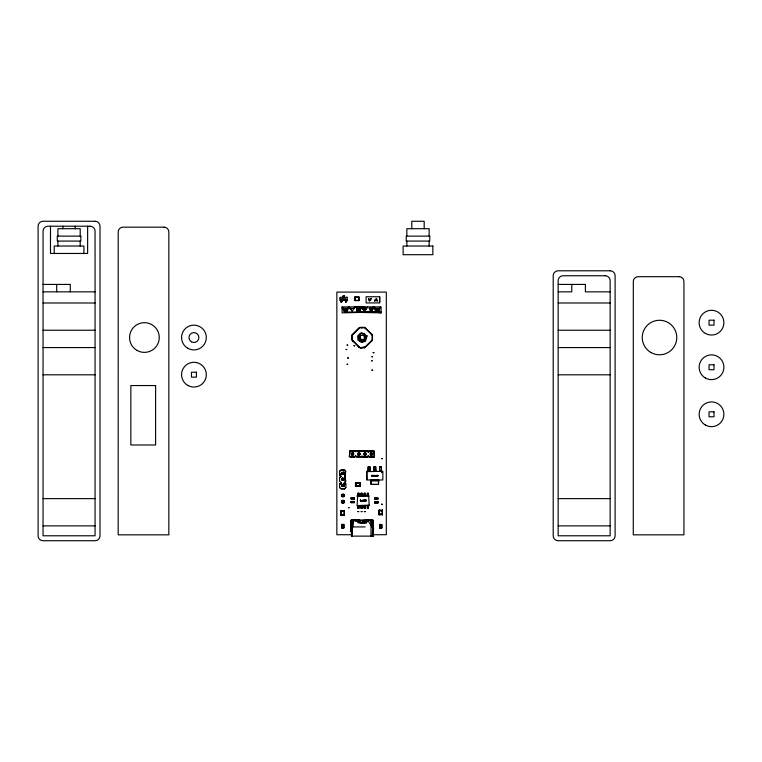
<?xml version="1.0" encoding="UTF-8"?>
<svg xmlns="http://www.w3.org/2000/svg" width="762" height="762" viewBox="0 0 762 762"><rect width="100%" height="100%" fill="white"/><g stroke="black" fill="none" stroke-linecap="round" stroke-linejoin="round"><path stroke-width="1.14" d="M340.09 300.476L340.09 297.294L347.243 297.294M341.805 301.552L340.824 301.99L340.824 300.514L341.833 300.514L341.805 301.552L340.824 301.99L341.805 301.971L341.833 300.514L340.824 300.514L340.824 301.4L341.805 301.409M357.959 494.176L357.959 493.252L358.931 493.252L358.931 495.967L357.864 495.967L357.959 494.176L358.931 494.176L358.931 495.967M367.065 479.66L366.76 471.307L366.76 479.965L382.838 479.974L382.857 471.326L367.065 471.621M368.122 471.23L368.179 466.839L370.008 466.868L370.065 471.23L368.122 471.23L368.179 466.868L370.018 466.868L370.065 471.23M373.828 471.23L373.885 466.839L375.704 466.868L375.771 471.23L373.828 471.23L373.885 466.868L375.714 466.868L375.771 471.23M378.514 480.974L378.504 484.442L371.104 484.422L371.037 480.05L378.666 479.984L378.514 480.974L371.084 480.955L371.037 480.05M379.533 471.23L379.59 466.839L381.41 466.868L381.476 471.23L379.533 471.23L379.581 466.868L381.419 466.868L381.476 471.23M341.719 298.799L341.919 299.085M341.909 527.514L341.919 525.037L343.71 525.037L343.7 527.523L341.909 527.514L343.7 527.523M343.176 296.237L344.157 295.789L344.186 297.275L344.157 295.789L343.176 295.808L343.138 297.275L343.176 296.237L344.157 296.228M346.519 301.542L345.538 301.99L345.51 300.504L345.538 301.99L346.519 301.971L346.567 300.504L346.519 301.542L345.538 301.552M372.113 526.513L373.304 526.542L372.77 520.208L368.56 520.17L367.951 521.008L366.913 520.198L366.332 522.627C363.76 523.98 353.254 522.427 360.721 520.76L358.521 520.208L356.559 521.008L356.054 520.256L351.177 520.208L351.149 531.733C352.073 532.419 350.406 528.609 351.149 527.456L351.72 527.342L351.149 531.733L351.149 528.476M351.177 501.415L351.215 502.615L354.359 502.606L354.397 501.539L354.378 502.615L354.397 501.415M358.931 494.176L358.931 493.252L357.959 493.271L357.864 495.967L358.931 495.9L357.95 495.024L358.931 494.871M358.931 508.359L359.026 505.635L358.931 508.34L357.959 508.359L357.807 505.635L357.959 508.34M361.112 494.176L361.112 493.252L362.083 493.252L362.188 495.967L361.007 495.967L361.112 494.176L362.074 494.243L362.188 495.967M362.074 507.425L362.074 508.359L361.102 508.349L360.998 505.635L362.179 505.635L362.074 507.425L361.112 507.359L360.998 505.635M364.255 494.176L364.255 493.252L365.236 493.252L365.331 495.967L364.16 495.967L364.255 494.176L365.227 494.243L365.331 495.967M365.227 507.425L365.227 508.359L364.246 508.349L364.15 505.635L365.322 505.635L365.227 507.425L364.255 507.359L364.15 505.635M367.408 493.271L367.303 495.967L367.408 493.252L368.37 493.271L368.522 495.967L368.37 493.252M368.37 507.425L368.37 508.359L367.389 508.349L367.398 505.644L368.475 505.635L368.37 507.425L367.408 507.359L367.398 505.644L368.475 505.635L368.37 508.34L367.398 508.34L367.408 507.359M370.98 536.124L371.027 520.208L372.77 520.208L373.266 536.124L351.52 536.124L351.177 520.208L356.054 520.256L356.559 521.008L357.197 520.17L358.521 520.208L358.54 521.275M374.771 501.729L374.799 502.93L377.952 502.92L377.99 501.853L377.962 502.93L377.99 501.729M379.886 525.123L379.886 527.599L381.676 527.609L381.676 525.132L379.886 525.123L379.971 527.523L381.676 527.609M343.157 524.894L342.462 525.361L341.862 524.418L341.862 528.142L343.748 528.142L343.748 524.418L341.862 524.418M352.415 334.785L352.387 340.462L353.292 341.595L352.387 340.462L352.415 334.785L359.407 327.67L365.074 327.67L372.113 334.708L372.18 340.433L365.084 347.52L360.131 347.834L352.006 339.709L352.263 334.718L359.407 327.67M355.149 300.495L355.159 297.285L358.616 297.275L358.616 300.495L355.149 300.495L355.149 297.275M356.092 486.061L356.102 482.851L359.559 482.841L359.559 486.061L356.092 486.061L356.092 482.841M358.597 300.485L358.616 297.275M359.55 486.051L359.559 482.841M351.634 526.323L351.177 520.208L351.473 528.209L351.149 527.504M361.007 495.967L361.112 493.271L362.074 493.271L362.074 494.243M362.179 505.635L362.074 508.34L361.112 508.34L361.112 507.359M364.16 495.967L364.255 493.271L365.227 493.271L365.227 494.243M365.322 505.635L365.227 508.34L364.255 508.34L364.255 507.359M354.397 498.805L354.368 497.738L351.225 497.738L351.177 498.805L351.215 497.729L351.177 498.939M360.321 334.651L360.026 339.804L364.407 339.776L364.293 334.766L366.236 337.299L363.826 341.214L359.921 340.7L358.33 336.737L360.321 334.651L360.026 339.804L364.474 339.795L364.293 334.766M356.549 308.448L359.693 308.439L359.693 310.391L356.759 311.458L356.968 309.401L361.474 306.924L363.255 309.401L365.979 308.448L367.76 306.924L364.788 311.277L361.474 306.924L356.807 308.248L356.759 311.458L359.94 312.42L381.086 312.868L381.086 306.924L342.109 306.924L342.109 312.868L359.94 312.42L371.504 311.277L381.086 312.868M358.188 522.684L357.197 520.17L356.245 520.817L356.216 520.227L352.073 520.227L352.13 536.124M372.885 531.666L373.266 536.124L372.98 533.819M344.776 298.999L345.091 298.847M372.98 527.466L372.77 520.208L372.647 526.666L373.304 527.914M360.121 522.684L360.188 520.827L359.254 520.827L359.264 520.236L365.188 520.236L364.427 522.675M374.847 498.1L377.895 498.081C379.4 500.32 374.304 495.586 374.771 499.253M379.705 302.057L379.705 297.475M342.1 485.708L341.071 482.441L339.585 481.327L339.585 477.507L341.1 476.269L340.185 475.488L340.243 473.554M372.77 520.208L372.294 536.124L372.656 533.819M367.389 450.913L361.883 451.409L360.921 450.647L356.616 450.647L355.625 451.399L354.635 450.647L350.32 450.647L349.367 456.829L349.834 451.142L361.883 451.409L362.903 450.647L367.208 450.647L368.198 452.133L369.189 450.647L373.504 450.647L374.494 455.752L374.113 456.981L369.189 457.238L368.198 455.752L367.208 457.238L362.903 457.238L361.912 455.752L360.921 457.238L356.616 457.238L355.625 455.752L355.035 456.628L349.92 456.628M379.838 528.228L379.838 524.504L381.724 524.504L381.724 528.228L379.838 528.228L381.724 528.228M365.084 526.923L352.492 526.923L352.073 520.227L368.17 520.827L371.961 526.923L372.313 520.227L368.227 520.236L366.512 522.675L358.407 522.675L358.692 520.827M352.492 526.923L353.035 520.217M344.024 496.319L344.024 494.586L342.29 494.586L342.29 496.319L344.024 496.319L344.024 494.586M344.024 502.615L344.024 500.882L342.29 500.882L342.29 502.615L344.024 502.615C345.176 500.158 341.052 500.31 342.29 502.615M374.599 475.44L374.409 476.193M364.779 501.148C364.579 502.015 364.35 498.253 364.579 501.282M374.485 475.469C373.332 476.526 375.666 474.888 374.961 476.193M375.133 475.631L374.885 476.174L374.733 475.317M377.752 476.193L377.485 475.478L378.009 475.469M351.492 520.246L351.149 523.646L351.787 523.665L351.149 523.646M364.265 453.152L365.846 453.152L364.265 453.152L364.265 454.733L365.846 454.733L365.846 453.152L364.265 453.152L363.741 454.714M345.786 298.78L345.396 299.209M373.437 475.669L373.923 475.355L373.437 475.45M357.616 306.924L356.435 306.924M351.52 536.124L353.511 520.208L356.559 521.008L352.12 520.208M341.033 299.761L341.424 299.295L340.957 299.723M366.17 522.675L366.332 521.351L363.941 520.256L363.969 521.332L366.913 520.198L366.332 521.351L363.969 521.332L366.913 520.198L367.951 521.008L368.56 520.17L368.17 520.827M345.872 487.613L344.376 488.823L345.872 487.613L345.872 483.803L344.386 482.689L345.872 481.327L344.786 476.269L345.872 471.221L344.386 470.106L341.071 469.983L339.585 471.221L339.585 475.031L341.119 476.269L339.585 477.507M345.129 474.031L344.843 475.888L345.129 470.659L344.386 469.983L341.081 470.002M371.942 475.65L371.704 476.06L372.428 475.317L372.437 476.183L372.323 475.317M359.254 520.827L359.264 520.236M344.167 311.477L344.386 309.401L342.109 306.924L344.167 311.477L347.243 311.506L348.891 306.924L352.206 311.277L355.187 306.924L353.397 308.448M351.177 498.853L351.825 498.853M378.666 479.984L378.504 484.422L371.094 484.422L371.084 480.955M368.198 452.133L368.903 451.085L374.056 451.161L374.113 456.981L371.837 456.809M341.938 480.212L341.938 478.622L343.519 478.622L343.519 480.212L341.938 480.212L341.938 478.622L342.1 479.508M345.5 483.518L343.519 486.499L341.938 486.499L341.071 482.441M344.386 488.728L341.071 488.852L340.328 488.166M374.771 499.129L374.809 498.062L375.409 499.167M370.094 309.915L369.389 308.248L374.056 306.924L375.637 311.458L378.724 311.553L380.19 306.924M343.452 496.3L342.833 496.319M344.386 482.441L343.519 486.499L345.129 483.241L343.519 484.918L343.519 486.499L344.386 482.689M380.619 526.104L380.581 526.875M371.666 476.04L372.056 475.317M378.009 475.478L377.495 475.44L377.885 475.945M376.38 309.915L374.056 306.924L371.504 311.277L372.275 309.401L371.504 311.277L369.389 308.248M341.386 299.609L340.776 299.485M358.121 521.399L360.188 520.798L357.197 520.17M370.551 299.657L371.256 298.342L369.332 300.876L368.665 298.666L370.77 300.161L369.332 300.876L368.665 298.666M357.73 306.924L357.159 306.924M342.948 502.615L343.129 502.615M351.215 502.615L351.177 501.501L351.225 502.606L354.32 502.587M374.799 502.93L374.771 501.815L374.809 502.92L377.914 502.901M372.437 476.183L372.828 475.517M358.902 520.77C359.778 519.589 355.94 519.217 356.673 520.808M367.817 520.77C368.665 519.589 364.817 519.236 365.589 520.808M354.635 450.647L355.711 451.742L356.616 450.647M355.625 455.752L354.635 457.238L350.32 457.238L349.329 455.752M362.903 450.647L362.607 451.085L367.503 451.085L368.294 451.742L374.056 451.161M374.494 455.752L373.504 457.238L368.427 456.543L362.903 457.238L368.427 456.543L374.113 456.981M341.119 511.578L341.119 510.711L341.119 515.426L344.338 515.426L344.338 510.711L341.119 510.711L341.119 515.426L341.119 514.56M344.338 514.56L344.338 515.426L344.338 510.711L344.338 511.578M379.171 510.95L379.171 510.083L379.171 514.798L382.391 514.798L382.391 510.083L379.171 510.083L379.171 514.798L379.171 513.921M382.391 513.921L382.391 514.798L382.391 510.083L382.391 510.95M360.245 500.082L360.778 501.425L360.626 499.929M373.59 475.44L373.618 476.193M343.719 298.59L343.576 299.209L344.119 299.133M357.13 505.616L357.626 496.5L357.13 496.005M349.834 451.142L350.32 450.647M347.243 297.294L347.243 300.476M352.006 335.471L360.131 327.346L364.369 327.346L372.494 335.471L372.494 339.709L364.369 347.834L372.18 340.433M366.179 328.717L365.074 327.67M352.263 334.718L352.387 340.462L358.311 346.472L359.407 347.52L365.084 347.52M357.13 505.606L368.713 505.111L369.218 505.606M360.026 339.804L360.626 339.214L364.407 339.776M341.995 527.437L341.919 525.037L343.71 525.037M379.971 525.208L381.676 525.132M346.205 310.391L344.386 310.391L344.929 309.915L344.386 309.401L342.109 308.41M346.567 309.877L348.891 306.924L350.672 309.401M372.275 309.401L371.723 309.877L372.275 310.391L370.456 311.039M361.721 500.682C361.169 502.168 362.436 498.986 362.198 501.434L361.293 501.139L361.998 500.51M374.056 306.924L372.275 308.448L369.551 309.401L370.275 309.839M364.255 307.172L363.141 306.924L364.874 306.924M342.29 496.319L343.776 496.072M357.769 520.256L357.026 520.827L357.026 520.103L358.511 520.827L357.026 520.103M366.684 520.256L365.941 520.827L365.941 520.103L367.427 520.827L365.941 520.103M344.386 310.391L345.119 309.839L344.386 309.401L347.11 308.448L343.11 308.42M346.377 309.953L347.11 309.401M339.585 471.221L340.328 470.659M344.386 488.852L341.081 488.804L339.585 487.613L339.585 483.803L341.071 482.689M355.397 297.275L354.53 297.275L359.235 297.275L359.235 300.495L354.53 300.495L354.53 297.275L359.235 297.275L358.369 297.275M358.369 300.495L359.235 300.495L354.53 300.495L355.397 300.495M356.34 482.841L355.473 482.841L360.178 482.841L360.178 486.061L355.473 486.061L355.473 482.841L360.178 482.841L359.312 482.841M359.312 486.061L360.178 486.061L355.473 486.061L356.34 486.061M342.186 299.028L342.433 298.656M375.075 299.504L376.504 298.78L377.18 300.99L375.285 300.009L374.58 301.314L376.504 298.78L377.18 300.99M345.872 483.803L343.519 484.918L339.585 483.803M351.682 530.895C350.206 531.381 350.196 527.828 351.682 528.314M363.769 306.924L363.179 307.172L364.007 306.924M351.615 501.539L354.378 501.644L353.758 501.501M356.968 311.258L359.693 310.391L359.94 312.42L361.474 306.924L362.807 309.524M354.311 497.767L354.292 498.729L354.359 497.738L351.253 497.786M351.234 501.634L351.358 501.606A5.544 5.544 0 0 1 354.225 501.606L354.311 501.625M377.552 499.129L374.942 499.062A5.544 5.544 0 0 0 377.819 499.062L377.962 499.024M375.199 501.853L377.962 501.958L377.342 501.815M359.293 307.172L360.845 306.924L358.883 306.924L360.14 306.924M374.818 501.948L374.942 501.92A5.544 5.544 0 0 1 377.819 501.92L377.962 501.958M354.397 498.939L354.263 498.739A5.544 5.544 0 0 1 351.358 498.748L354.397 498.853M359.216 306.924L360.512 306.924M358.664 306.924L357.397 306.924M343.748 524.418L342.471 524.494L342.462 525.361M341.862 528.142L343.748 528.142M352.473 453.314L353.273 453.152L353.273 454.733L351.682 454.733L351.682 453.152L353.273 453.152L351.682 453.152M358.769 453.314L359.559 453.152L359.559 454.733L357.978 454.733L357.978 453.152L359.559 453.152L357.978 453.152M369.875 451.085L373.952 451.056L369.189 450.647M361.188 327.984L364.369 327.346M364.369 346.986L360.131 347.834L365.084 347.453M351.815 526.456L351.149 526.59L351.749 526.513M361.036 457.057L355.597 456.438L361.331 456.628M367.398 506.73L368.379 506.578L367.398 505.701M381.724 524.504L379.838 524.504M357.911 451.475L361.217 451.085L356.321 451.085M343.776 502.368L342.452 502.482L342.395 501.015L343.891 501.044M372.742 523.665L373.304 523.618L372.913 520.246L372.561 523.627L373.304 523.618M372.999 528.247L373.675 528.857L373.056 530.962M343.176 296.894L344.157 296.847M340.824 300.923L341.805 300.885M345.538 300.923L346.519 300.885M353.206 520.227L356.216 520.227M357.959 495.319L358.931 495.271M367.398 506.33L368.37 506.292M367.589 520.798L368.227 520.236L372.313 520.227M364.455 499.939L364.617 499.929M368.484 520.217L371.027 520.208L371.961 526.923M375.504 308.439L379.828 308.429L377.828 309.953L381.086 312.039M361.102 495.024L362.083 495.024M364.246 495.024L365.236 495.024M367.398 495.024L368.379 495.024M367.398 495.319L368.37 495.31M357.959 506.292L358.931 506.292M357.95 506.587L358.94 506.578M361.102 506.587L362.083 506.578M364.246 506.587L365.236 506.578M343.176 296.751L344.167 296.751M345.538 301.028L346.519 301.028M368.17 470.335L370.018 470.325M373.875 470.335L375.723 470.325M379.581 470.335L381.429 470.325M367.398 494.176L368.37 494.176M361.112 495.319L362.074 495.319M364.255 495.319L365.227 495.319M361.112 506.292L362.074 506.292M364.255 506.292L365.227 506.292M357.959 507.435L358.931 507.425M164.011 227.162L122.996 227.162A4.877 4.877 0 0 0 118.205 232.086L118.177 534.838L168.831 534.838L168.831 232.086A4.877 4.877 0 0 0 164.011 227.133M43.053 284.417L70.294 284.417L70.294 291.846M558.155 284.417L585.397 284.417L585.397 291.846L610.152 291.846M43.053 291.846L95.059 291.846M558.155 291.846L571.776 291.846L571.776 284.417M342.9 299.209L342.9 298.656M340.3 300.266L347.034 300.266L340.3 300.276L340.3 297.504M379.543 301.19L379.257 301.857M43.053 302.99L95.059 302.99M558.155 302.99L610.152 302.99M343.291 308.41L352.711 308.42M356.254 308.42L365.684 308.42M369.122 308.448L379.828 308.429L375.837 309.401L376.571 309.839M376.742 310.391L378.562 310.391L378.724 311.553M356.568 311.363L360.112 311.363M344.472 312.058L378.724 312.039M43.053 330.232L95.059 330.232M558.155 330.232L610.152 330.232M43.053 347.567L95.059 347.567M558.155 347.567L610.152 347.567M43.053 374.809L95.059 374.809M558.155 374.809L610.152 374.809M350.025 451.085L354.921 451.085M359.826 454.714L359.826 453.723M343.348 474.145L342.357 474.145M372.199 475.612L372.923 475.698M43.053 498.634L95.059 498.634M558.155 498.634L610.152 498.634M365.808 500.615L365.274 500.615L365.808 500.777M382.391 514.169L379.181 514.159L379.171 510.702L382.391 510.702L382.391 514.169L379.171 514.169M341.119 511.331L344.338 511.331L344.338 514.807L341.119 514.807L341.119 511.331L344.329 511.35M359.35 520.332L365.103 520.332M341.89 524.894L343.729 524.894M379.857 524.989L381.705 524.989M43.053 525.875L95.059 525.875M558.155 525.875L610.152 525.875M341.89 527.656L343.729 527.656M379.857 527.742L381.705 527.742M352.158 534.724L336.852 534.724L336.852 292.094L386.315 292.094L386.315 534.724L373.361 534.724M343.176 296.37L344.167 296.37M362.836 308.448L365.979 308.448L365.979 309.401M364.446 335.413L360.083 335.413L360.626 339.214M340.824 301.095L341.805 301.104M379.171 510.702L382.381 510.721M341.128 514.788L344.338 514.807M345.538 301.4L346.519 301.409M361.102 494.471L362.083 494.481M364.246 494.471L365.227 494.481M367.398 494.471L368.379 494.481M367.398 507.121L368.379 507.13M357.959 507.121L358.94 507.13M361.102 507.121L362.083 507.13M364.246 507.121L365.227 507.13M357.959 494.471L358.959 494.481M342.29 494.586L343.891 494.757M372.589 526.513L373.304 526.542M363.941 520.256L365.779 520.779M374.056 308.924L372.275 308.448L372.275 310.391M364.265 520.722L366.332 521.351L366.332 522.627M377.904 499.034L377.952 498.053M343.033 478.269L342.357 478.05L343.348 478.412M381.876 472.288L381.438 472.726M363.988 309.839L363.255 309.401L363.798 309.915M356.968 309.401L357.692 309.839L356.968 310.391L357.511 309.915L356.807 308.248M372.113 334.708L371.075 333.708M344.576 476.545L345.377 477.136L344.786 476.269M339.585 475.031L340.185 475.488M359.931 339.576L360.416 339.947M358.311 346.472L359.407 347.52M357.121 495.995L357.626 496.5L369.218 496.014L368.713 496.491L369.199 505.597M365.15 327.774L366.131 328.765M352.425 340.49L353.416 341.481M358.359 346.424L359.35 347.415M360.921 450.647L361.483 451.485M348.891 306.924L349.787 308.658M368.198 455.752L368.427 456.543M364.522 333.518L364.598 334.823M351.177 520.208L351.653 530.647M342.395 494.719L342.452 496.195M381.591 525.208L381.591 527.523M343.624 525.123L343.624 527.437M429.13 236.125L429.13 228.695L406.841 228.695L406.841 236.125M429.13 241.078L429.13 246.031M424.177 228.695L424.177 221.266L411.794 221.266L411.794 228.695M406.841 241.078L406.841 246.031M376.218 476.088L376.218 475.317L376.104 476.088M370.456 520.332L370.456 521.018M362.35 520.827L362.35 522.675M353.997 520.332L353.997 521.018M345.129 476.955L345.129 481.879M341.938 484.918L341.938 486.499M341.49 494.405L341.49 496.5M341.49 500.701L341.49 502.796M87.63 226.219L87.63 253.46L50.483 253.46L50.483 226.219M83.915 253.46L83.915 246.031L54.197 246.031L54.197 253.46M80.201 236.125L80.201 228.695L57.912 228.695L57.912 236.125M80.201 241.078L80.201 246.031M75.248 226.219L75.248 228.695M62.865 226.219L62.865 228.695M57.912 241.078L57.912 246.031M56.674 284.417L56.674 291.846M364.369 334.928A1.362 1.362 0 0 1 364.541 333.337M376.066 309.763A1.267 1.267 0 0 1 377.323 308.629A1.267 1.267 0 0 1 378.581 309.763A1.267 1.267 0 0 1 377.581 311.134M372.237 310.286A1.267 1.267 0 0 1 370.77 311.134M369.78 309.763A1.267 1.267 0 0 1 372.285 309.715M363.484 309.763A1.267 1.267 0 0 1 365.665 309.029M351.32 308.962A1.267 1.267 0 0 1 352.415 308.658M344.776 310.525A1.267 1.267 0 0 1 345.396 308.724A1.267 1.267 0 0 1 347.101 309.591M344.033 486.099A1.362 1.362 0 0 1 343.776 486.575M341.767 484.746A1.362 1.362 0 0 1 344.043 485.375M344.033 479.812A1.362 1.362 0 0 1 343.595 480.47M341.767 478.45A1.362 1.362 0 0 1 342.205 478.155M343.262 478.165A1.362 1.362 0 0 1 344.043 479.079M344.033 473.526A1.362 1.362 0 0 1 343.367 474.326M342.081 474.326A1.362 1.362 0 0 1 341.767 474.088M343.614 472.097A1.362 1.362 0 0 1 344.043 472.792M372.256 454.952A1.362 1.362 0 0 1 370.38 454.904A1.362 1.362 0 0 1 370.332 453.028M366.16 454.743A1.362 1.362 0 0 1 363.874 454.619M360.064 454.362A1.362 1.362 0 0 1 357.759 454.857M359.759 453.009A1.362 1.362 0 0 1 360.045 453.476M353.463 453.009A1.362 1.362 0 0 1 351.673 455.047M380.438 524.58L380.438 525.447L380.438 524.58M365.989 337.328C357.93 352.339 355.702 323.755 365.989 337.328M348.501 507.683L349.253 507.759L348.51 507.644M357.959 511.569L358.712 511.645L357.959 511.569M361.217 511.569L361.969 511.645L361.217 511.569M364.369 511.569L365.122 511.645L364.369 511.569M381.667 458.619L382.419 458.695L381.667 458.581M381.667 504.225L382.41 504.339L381.667 504.187M346.129 349.482L346.872 349.606L346.138 349.406M347.072 345.081L347.815 345.196L347.081 345.005M347.072 364.265L347.815 364.388L347.081 364.188M347.701 357.978L348.453 358.054L347.701 357.978M353.987 345.71L354.74 345.786L353.987 345.71M371.599 360.807L372.342 360.921L371.618 360.731M371.913 356.721L372.666 356.797L371.923 356.683M371.951 370.132L372.704 370.218L371.951 370.132M373.17 352.635L373.923 352.711L373.17 352.635M363.703 500.691C362.588 502.71 362.617 498.672 363.703 500.691M377.257 475.755L376.676 475.64L377.257 475.755M362.502 500.52C363.417 503.406 364.579 498.377 362.502 500.52M376.552 475.64C377.009 477.355 377.857 474.431 376.552 475.64M360.921 500.377L360.331 500.301L360.921 500.434M342.1 473.126L341.938 473.916L343.519 473.916L343.519 472.335L341.938 472.335L341.938 473.916L341.938 472.335L342.1 473.126M343.519 472.335L343.519 473.916L343.519 472.335M343.519 478.622L343.519 480.212L343.519 478.622M367.036 335.928L365.484 341.328L361.617 342.376L357.873 340.023L357.816 335.671L361.388 332.546L367.036 335.928M359.693 309.401L359.15 309.877L359.693 310.391L358.959 309.953L359.693 309.401M378.562 309.401L378.019 309.877L378.562 310.391L378.562 309.401M352.473 454.571L351.682 454.733L353.273 454.733L352.473 454.571M358.769 454.571L357.978 454.733L359.559 454.733L358.769 454.571M365.055 454.571L364.265 454.733L365.846 454.733L365.055 454.571M372.142 453.152L370.551 453.152L370.551 454.733L372.142 454.733L372.142 453.152L370.551 453.152L372.142 453.152M371.351 454.571L370.551 454.733L372.142 454.733L371.351 454.571M95.059 221.266L43.053 221.266A4.953 4.953 0 0 0 38.1 226.219L38.1 535.781A4.953 4.953 0 0 0 43.053 540.734L95.059 540.734A4.953 4.953 0 0 0 100.013 535.781L100.013 226.219A4.953 4.953 0 0 0 95.059 221.266M90.106 226.219L48.006 226.219A4.953 4.953 0 0 0 43.053 231.172L43.053 535.781L95.059 535.781L95.059 231.172A4.953 4.953 0 0 0 90.106 226.219M80.82 236.125L57.293 236.125L57.293 241.078L80.82 241.078L80.82 236.125M429.749 236.125L406.222 236.125L406.222 241.078L429.749 241.078L429.749 236.125M432.845 246.031L403.127 246.031L403.127 254.698L432.845 254.698L432.845 246.031M610.152 270.796L558.155 270.796A4.953 4.953 0 0 0 553.202 275.749L553.202 535.781A4.953 4.953 0 0 0 558.155 540.734L610.152 540.734A4.953 4.953 0 0 0 615.105 535.781L615.105 275.749A4.953 4.953 0 0 0 610.152 270.796M605.209 275.749L563.108 275.749A4.953 4.953 0 0 0 558.155 280.702L558.155 535.781L610.152 535.781L610.152 280.702A4.953 4.953 0 0 0 605.209 275.749M679.104 276.692L638.099 276.692A4.877 4.877 0 0 0 633.308 281.616L633.27 534.838L683.933 534.838L683.933 281.616A4.877 4.877 0 0 0 679.104 276.663M379.705 296.742L366.131 296.742L366.131 302.924L379.705 302.924L379.705 296.742M713.994 320.192L709.041 320.192L709.041 325.145L713.994 325.145L713.994 320.192M713.994 364.769L709.041 364.769L709.041 369.722L713.994 369.722L713.994 364.769M196.415 372.199L191.462 372.199L191.462 377.152L196.415 377.152L196.415 372.199M155.61 385.553L130.845 385.553L130.845 444.989L155.61 444.989L155.61 385.553M713.994 411.823L709.041 411.823L709.041 416.776L713.994 416.776L713.994 411.823M376.457 476.088L375.847 476.088L376.457 476.183M366.008 499.948L365.208 499.948L365.808 500.11L365.246 501.434L366.008 501.434L366.008 499.948M343.157 525.932L342.462 525.932L342.462 526.628L343.157 526.628L343.157 525.932M381.124 526.018L380.438 526.018L380.438 526.713L381.124 526.713L381.124 526.018M650.767 352.406A17.259 17.259 0 0 0 676.77 337.661A17.259 17.259 0 0 0 650.996 322.507A17.259 17.259 0 0 0 650.767 352.406M705.326 425.015A12.383 12.383 0 0 0 723.9 414.299A12.383 12.383 0 0 0 705.326 403.574A12.383 12.383 0 0 0 705.326 425.015M705.326 377.971A12.383 12.383 0 0 0 723.9 367.246A12.383 12.383 0 0 0 705.326 356.521A12.383 12.383 0 0 0 705.326 377.971M705.326 333.394A12.383 12.383 0 0 0 723.9 322.669A12.383 12.383 0 0 0 705.326 311.944A12.383 12.383 0 0 0 705.326 333.394M187.747 385.401A12.383 12.383 0 0 0 206.321 374.675A12.383 12.383 0 0 0 187.747 363.95A12.383 12.383 0 0 0 187.747 385.401M187.747 348.253A12.383 12.383 0 0 0 206.321 337.528A12.383 12.383 0 0 0 187.747 326.803A12.383 12.383 0 0 0 187.747 348.253M191.462 341.814A4.953 4.953 0 0 0 198.892 337.528A4.953 4.953 0 0 0 191.462 333.242A4.953 4.953 0 0 0 191.462 341.814M136.989 350.396A14.859 14.859 0 0 0 159.268 337.528A14.859 14.859 0 0 0 136.989 324.66A14.859 14.859 0 0 0 136.989 350.396M342.176 496.662A1.486 1.486 0 0 0 344.519 495.605A1.486 1.486 0 0 0 342.424 494.1A1.486 1.486 0 0 0 342.176 496.662M342.167 502.949A1.486 1.486 0 0 0 344.519 501.901A1.486 1.486 0 0 0 342.433 500.386A1.486 1.486 0 0 0 342.167 502.949M357.816 310.991A1.267 1.267 0 0 0 359.712 309.896A1.267 1.267 0 0 0 357.816 308.8A1.267 1.267 0 0 0 357.816 310.991"/></g></svg>
